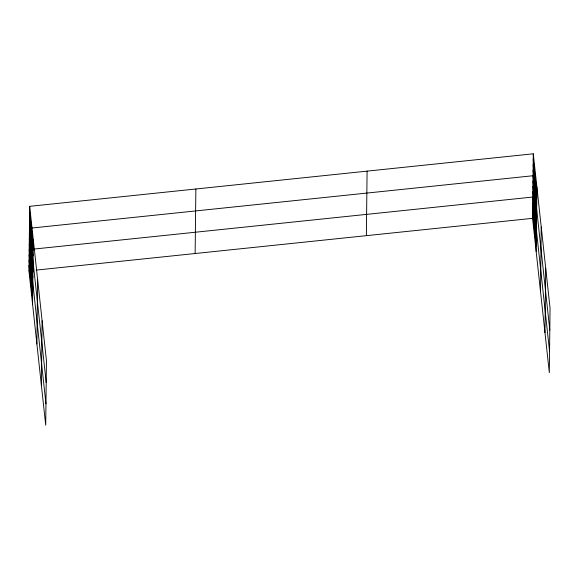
<?xml version="1.0" encoding="UTF-8"?>
<svg xmlns="http://www.w3.org/2000/svg" width="579" height="579" viewBox="0 0 579 579"><rect width="100%" height="100%" fill="white"/><g stroke="black" fill="none" stroke-linecap="round" stroke-linejoin="round"><path stroke-width="0.87" d="M29.674 206.327L46.443 360.666L45.719 425.196L28.95 270.856L29.674 206.327L533.281 153.804L550.05 308.144L549.326 372.673L532.557 218.334L533.281 153.804M32.554 304.055L33.278 239.532M36.897 344.027L37.621 279.505M41.377 385.216L42.101 320.694M195.137 253.522L195.868 188.993M366.369 235.667L367.093 171.138M536.168 251.532L536.892 187.003M540.511 291.505L541.235 226.982M544.984 332.693L545.707 268.171M28.95 270.856L33.444 270.386M36.137 270.103L532.557 218.334M533.223 159.29L536.827 192.489M533.158 164.776L536.769 197.975M533.1 170.262L536.704 203.461M549.804 330.081L533.035 175.741L29.428 228.271L46.197 382.61M532.977 181.068L536.581 214.266M532.919 186.387L536.523 219.593M532.861 191.714L536.465 224.913M549.565 351.381L532.796 197.041L29.189 249.563L45.958 403.903M532.738 202.361L536.342 235.559M532.68 207.687L536.284 240.886M532.622 213.007L536.226 246.205M29.616 211.813L33.22 245.011M29.551 217.299L33.155 250.497M29.493 222.785L33.097 255.983M29.37 233.59L32.974 266.789M29.312 238.917L32.916 272.116M29.247 244.237L32.858 277.435M29.131 254.883L32.735 288.081M29.073 260.21L32.677 293.408M29.008 265.529L32.619 298.728"/></g></svg>
